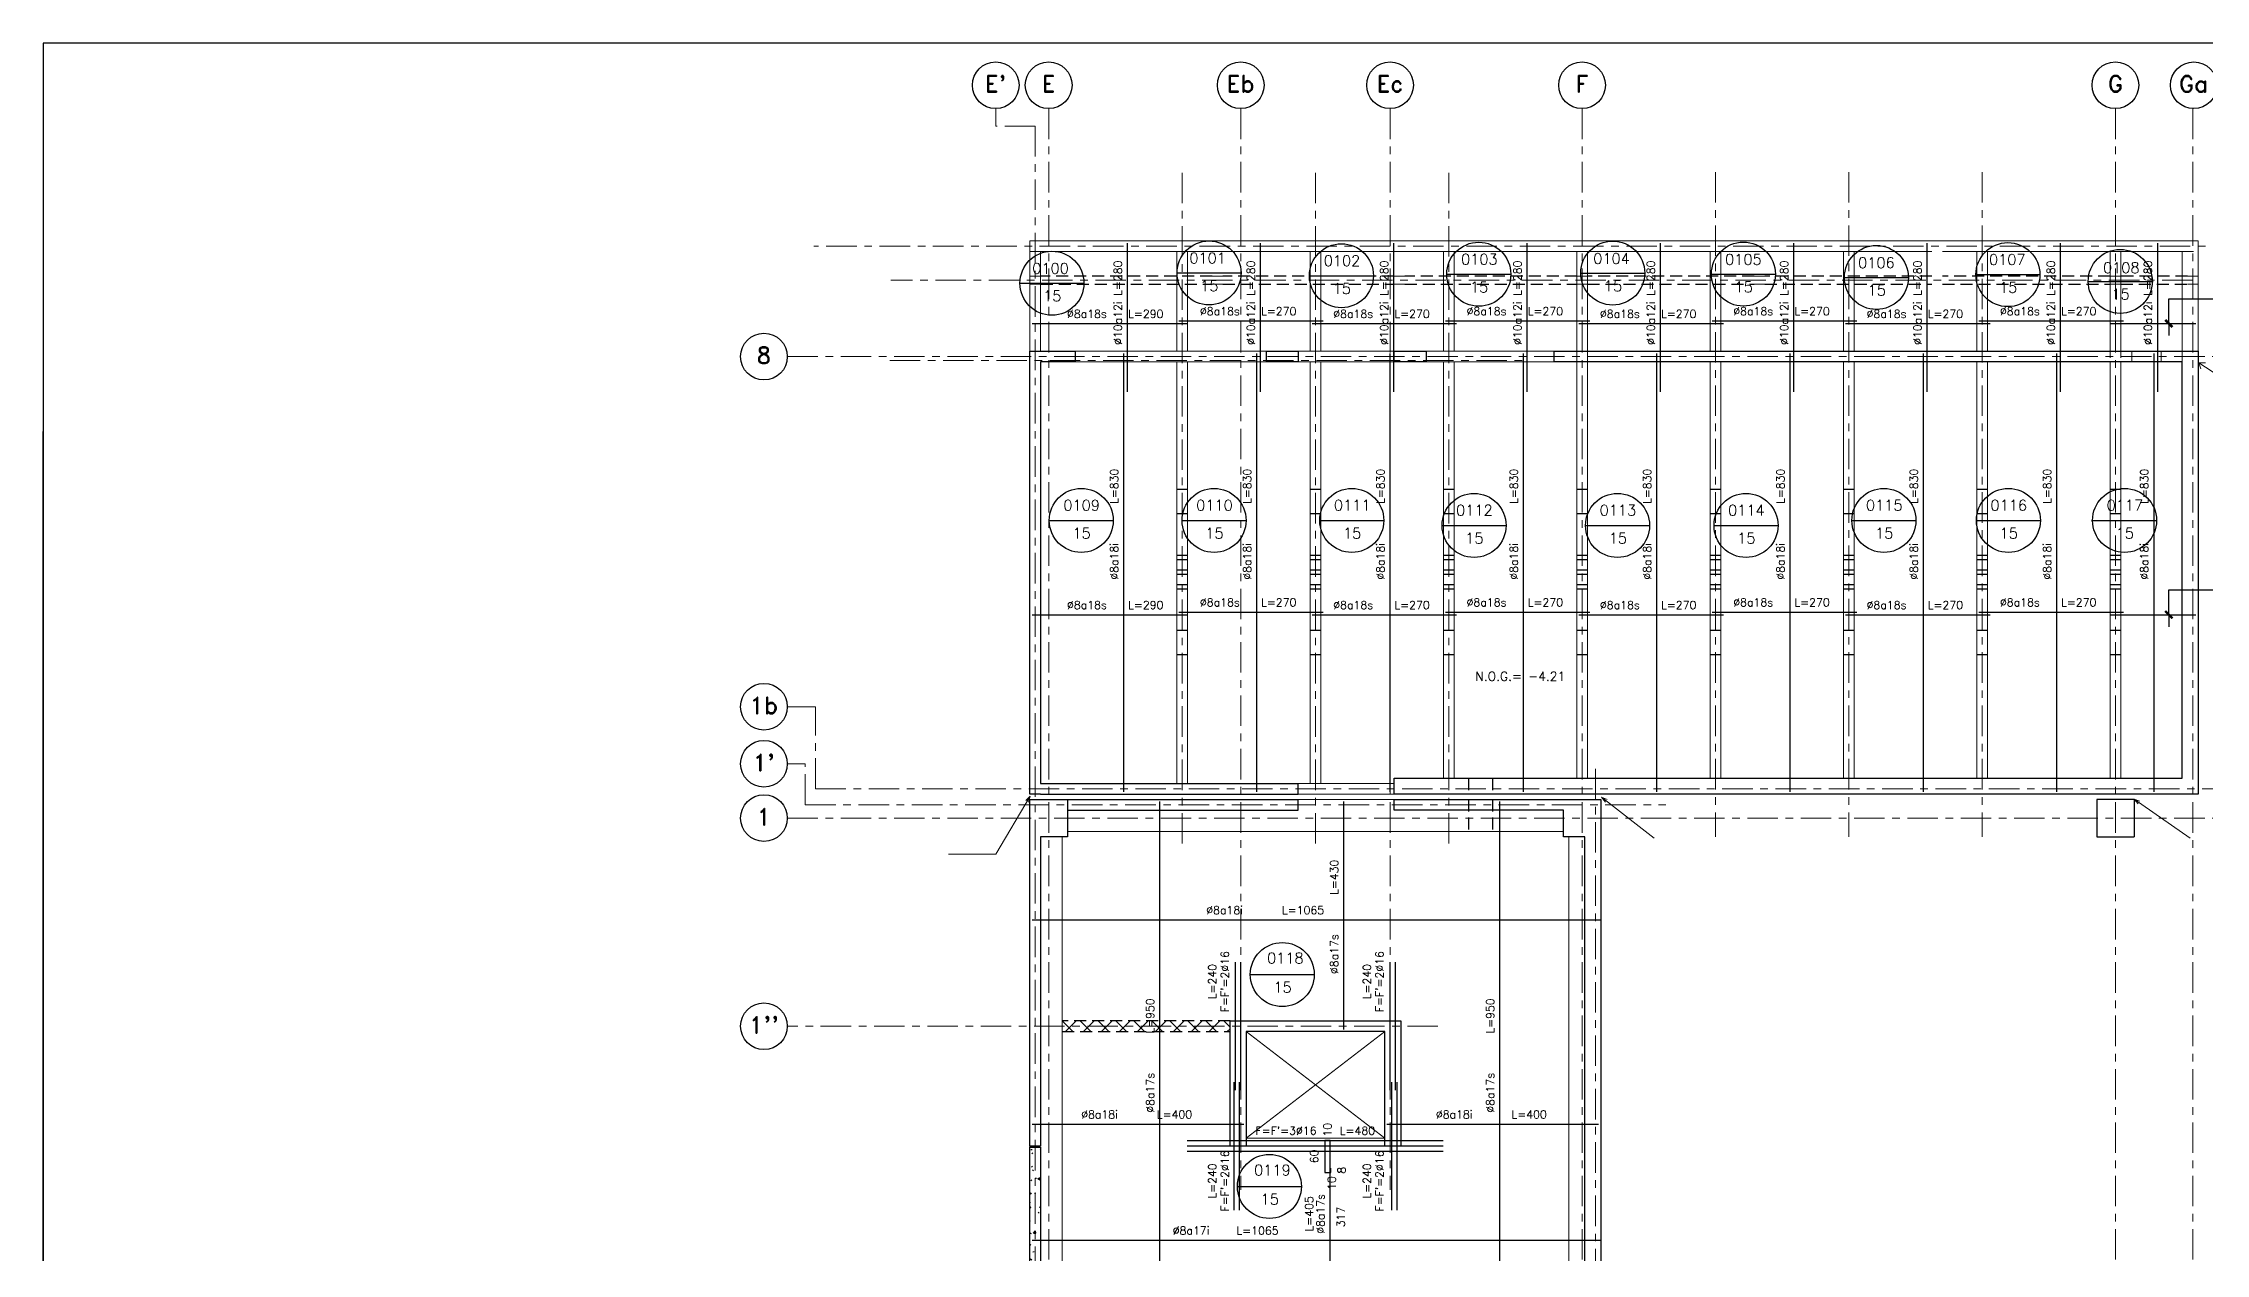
# Model space of a CAD drawing. Extents: x -4 to 6083, y -4 to 8618.
# Drawn here: x 0 to 4055, y 6349 to 8618 of the extents above; entities that cross this region are included whole.
import ezdxf
from ezdxf.enums import TextEntityAlignment as Align
from ezdxf.xclip import XClip

# ---------------------------------------------------------------- set-up
doc = ezdxf.new("R2010")
doc.units = 0
doc.header["$LTSCALE"] = 45
doc.header["$MEASUREMENT"] = 0
doc.header["$XCLIPFRAME"] = 0
for name, pattern in [('2017_67-101$0$DASHED', [0.75, 0.5, -0.25]), ('2017_67-101$0$Grid Line', [2.2225, 1.27, -0.3175, 0.3175, -0.3175]), ('2017_67-101$0$HIDDEN', [9.525, 6.35, -3.175]), ('2017_67-101$0$RLE-PROYECCION', [0.71438, 0.47625, -0.23813])]:
    doc.linetypes.add(name, pattern=pattern)
doc.layers.get('0').update_dxf_attribs({"linetype": 'CONTINUOUS'})
for name, color, linetype, lineweight in [('2017_67-101$0$A-ANNO-TEXT', 2, 'CONTINUOUS', 9), ('2017_67-101$0$RLE-EJE', 3, 'CONTINUOUS', 25), ('2017_67-101$0$RLE-EJES', 1, '2017_67-101$0$Grid Line', 9), ('2017_67-101$0$RLE-LOSA', 3, 'CONTINUOUS', 15), ('2017_67-101$0$RLE-MURO', 3, 'CONTINUOUS', 25), ('2017_67-101$0$RLE-NIVELES', 3, 'CONTINUOUS', 9), ('2017_67-101$0$RLE-PROYECCION', 2, '2017_67-101$0$RLE-PROYECCION', 15), ('2017_67-101$0$RLE-VANOS', 1, 'CONTINUOUS', 15), ('2017_67-101$0$RLE-VIGA', 3, 'CONTINUOUS', 15)]:
    doc.layers.add(name, color=color, linetype=linetype, lineweight=lineweight)
for name, color, linetype in [('2017_67-101$0$RLA-HATCH2', 1, '2017_67-101$0$HIDDEN'), ('2017_67-101$0$RLA-MURO DILATADO', 3, 'CONTINUOUS'), ('2017_67-101$0$RLA-MURO INV DILATADO', 2, '2017_67-101$0$DASHED'), ('2017_67-101$0$RLA-SEGMENTOS1', 2, '2017_67-101$0$DASHED'), ('fe', 7, 'CONTINUOUS'), ('RLA-FORMATO', 7, 'CONTINUOUS'), ('RLA-LOSAS', 3, 'CONTINUOUS'), ('TEXTOS-SM', 3, 'CONTINUOUS'), ('TEXTOS50A', 3, 'CONTINUOUS')]:
    doc.layers.add(name, color=color, linetype=linetype)
doc.styles.add('2017_67-101$0$ROMAND', font='romand', dxfattribs={"height": 31.5})
doc.styles.add('2017_67-101$0$ROMANS', font='ROMANS.shx', dxfattribs={"height": 16.875})
doc.styles.add('ROMAND', font='romand', dxfattribs={"height": 31.5})
doc.styles.add('ROMANS', font='ROMANS.shx', dxfattribs={"height": 16.875})
doc.styles.add('ROMANS0', font='romans.shx')
doc.dimstyles.new('ING-75', dxfattribs={"dimscale": 75, "dimtxt": 0.27, "dimasz": 0.3, "dimexe": 0, "dimexo": 0, "dimgap": 0.1, "dimtad": 1, "dimdec": 1, "dimzin": 12, "dimdsep": 46, "dimtxsty": 'ROMANS', "dimblk": 'TICK1', "dimblk1": 'TICK1', "dimblk2": 'TICK1', "dimcen": 0.09, "dimclrd": 2, "dimclre": 1, "dimclrt": 3, "dimadec": 0, "dimazin": 0, "dimtfac": 1, "dimtdec": 0, "dimtix": 1, "dimtmove": 2, "dimatfit": 3, "dimldrblk": 'TICK1', "dimfxl": 0, "dimfxlon": 1, "dimtolj": 1, "dimtzin": 0, "dimarcsym": 0})

# ---------------------------------------------------------------- blocks, each defined once
blk = doc.blocks.new('2017_67-101')
at = {"layer": '2017_67-101$0$RLA-HATCH2'}
h = blk.add_hatch(dxfattribs=at)
h.set_pattern_fill('ANSI37', color=256, scale=7.5, style=0)
h.set_pattern_definition([(45, (3455.842, 6754.953), (-16.83798, 16.83798), []), (135, (3455.842, 6754.953), (-16.83798, -16.83798), [])])
h.paths.add_polyline_path([(1401.32, 6765.14), (1401.32, 6785.14), (1086.32, 6785.14), (1086.32, 6765.14)], flags=0)
h = blk.add_hatch(dxfattribs=at)
h.set_pattern_fill('FP_2', color=256, style=0, pattern_type=2)
h.set_pattern_definition([(50, (3455.84, 6754.953), (54.65545, -4.7815), [5.715, -62.865]), (355, (3455.84, 6754.95), (-10.5728, 57.3166), [4.572, -50.292]), (100.451, (3460.397, 6754.555), (44.0828, 52.5349), [4.857, -53.427]), (46.184, (3455.84, 6770.19), (81.3237, -12.613), [8.572, -94.297]), (96.636, (3462.62, 6769.14), (71.2212, 74.2287), [7.286, -80.141]), (351.184, (3455.84, 6770.19), (71.2217, 74.2274), [6.858, -75.438]), (21, (3463.46, 6766.383), (45.4846, -30.6795), [5.715, -62.865]), (326, (3463.46, 6766.38), (18.5405, 55.256), [4.572, -50.292]), (71.451, (3467.25, 6763.826), (64.0251, 24.5763), [4.857, -53.427]), (37.5, (3455.842, 6754.953), (0.9261, 25.36672), [2.515, -47.168, 2.515, -48.539, -50.483]), (37.5, (3455.842, 6754.953), (0.9261, 25.36672), [-100.736, 2.515, -47.968]), (7.5, (3455.842, 6754.953), (20.04558, 30.0546), [2.515, -26.594, 2.515, -46.025, -19.24]), (7.5, (3455.842, 6754.953), (20.04558, 30.0546), [-77.648, 2.515, -16.726]), (327.5, (3438.85, 6754.953), (40.67682, -1.71882), [2.515, -16.535, 2.515, -56.921, -78.867]), (327.5, (3438.85, 6754.953), (40.67682, -1.71882), [-78.486, 2.515, -76.352]), (317.5, (3431.23, 6754.953), (44.4383, 7.62794), [2.515, -22.25, 2.515, -36.957, -56.007]), (317.5, (3431.23, 6754.953), (44.4383, 7.62794), [-64.237, 2.515, -53.492])])
h.paths.add_polyline_path([(1046.32, 6312.15), (1046.32, 6548.14), (1026.32, 6548.14), (1026.32, 6312.15)], flags=0)
at = {"layer": '2017_67-101$0$A-ANNO-TEXT'}
for p, q in [((3217.54, 8018.54), (3230.33, 8018.28)), ((3217.54, 8018.54), (3221.33, 8007.53)), ((3217.54, 8018.54), (3308.89, 7958.9)), ((1026.82, 7206.14), (962.37, 7097.77)), ((1026.82, 7206.14), (1018.48, 7198.02)), ((1026.82, 7206.14), (1023.66, 7194.93)), ((2098.04, 7204.54), (2108.76, 7200)), ((2098.04, 7204.54), (2105.05, 7195.25)), ((2098.04, 7204.54), (2196.66, 7127.54)), ((3096.54, 7200.72), (3107.5, 7196.77)), ((3096.54, 7200.72), (3104.05, 7191.82)), ((3096.54, 7200.72), (3201.66, 7127.54)), ((962.37, 7097.77), (873.54, 7097.77))]:
    blk.add_line(p, q, dxfattribs=at)
at = {"layer": '2017_67-101$0$RLA-MURO DILATADO'}
for p, q in [((1026.32, 6312.15), (1026.32, 6548.14)), ((1026.32, 6548.14), (1046.32, 6548.14)), ((1046.32, 6548.14), (1046.32, 6312.15))]:
    blk.add_line(p, q, dxfattribs=at)
at = {"layer": '2017_67-101$0$RLA-MURO INV DILATADO'}
for p, q in [((1367.64, 8181.1), (1046.32, 8181.1)), ((1046.32, 8166.1), (1367.64, 8166.1)), ((1708.95, 8181.1), (1387.64, 8181.1)), ((1387.64, 8166.1), (1708.95, 8166.1)), ((2051.32, 8181.1), (1728.95, 8181.1)), ((1728.95, 8166.1), (2051.32, 8166.1)), ((2384.32, 8181.1), (2071.32, 8181.1)), ((2071.32, 8166.1), (2384.32, 8166.1)), ((2717.32, 8181.1), (2404.32, 8181.1)), ((2404.32, 8166.1), (2717.32, 8166.1)), ((3051.32, 8181.1), (2737.32, 8181.1)), ((2737.32, 8166.1), (3051.32, 8166.1)), ((3196.32, 8181.1), (3071.32, 8181.1)), ((3071.32, 8166.1), (3196.32, 8166.1)), ((1321.32, 7780.98), (1301.32, 7780.98)), ((1321.32, 7780.98), (1301.32, 7780.98)), ((1571.32, 7780.98), (1551.32, 7780.98)), ((1571.32, 7780.98), (1551.32, 7780.98)), ((1821.32, 7780.98), (1801.32, 7780.98)), ((1821.32, 7780.98), (1801.32, 7780.98)), ((2071.32, 7780.98), (2051.32, 7780.98)), ((2321.32, 7780.98), (2301.32, 7780.98)), ((2571.32, 7780.98), (2551.32, 7780.98)), ((2821.32, 7780.98), (2801.32, 7780.98)), ((3071.32, 7780.98), (3051.32, 7780.98)), ((1301.32, 7735.98), (1321.32, 7735.98)), ((1301.32, 7735.98), (1321.32, 7735.98)), ((1551.32, 7735.98), (1571.32, 7735.98)), ((1551.32, 7735.98), (1571.32, 7735.98)), ((1801.32, 7735.98), (1821.32, 7735.98)), ((1801.32, 7735.98), (1821.32, 7735.98)), ((2051.32, 7735.98), (2071.32, 7735.98)), ((2301.32, 7735.98), (2321.32, 7735.98)), ((2551.32, 7735.98), (2571.32, 7735.98)), ((2801.32, 7735.98), (2821.32, 7735.98)), ((3051.32, 7735.98), (3071.32, 7735.98)), ((1321.32, 7657.65), (1301.32, 7657.65)), ((1301.32, 7650.15), (1321.32, 7650.15)), ((1321.32, 7630.15), (1301.32, 7630.15)), ((1571.32, 7657.65), (1551.32, 7657.65)), ((1551.32, 7650.15), (1571.32, 7650.15)), ((1571.32, 7630.15), (1551.32, 7630.15)), ((1821.32, 7657.65), (1801.32, 7657.65)), ((1801.32, 7650.15), (1821.32, 7650.15)), ((1821.32, 7630.15), (1801.32, 7630.15)), ((2071.32, 7657.65), (2051.32, 7657.65)), ((2051.32, 7650.15), (2071.32, 7650.15)), ((2071.32, 7630.15), (2051.32, 7630.15)), ((2321.32, 7657.65), (2301.32, 7657.65)), ((2301.32, 7650.15), (2321.32, 7650.15)), ((2321.32, 7630.15), (2301.32, 7630.15)), ((2571.32, 7657.65), (2551.32, 7657.65)), ((2551.32, 7650.15), (2571.32, 7650.15)), ((2571.32, 7630.15), (2551.32, 7630.15)), ((2821.32, 7657.65), (2801.32, 7657.65)), ((2801.32, 7650.15), (2821.32, 7650.15)), ((2821.32, 7630.15), (2801.32, 7630.15)), ((3071.32, 7657.65), (3051.32, 7657.65)), ((3051.32, 7650.15), (3071.32, 7650.15)), ((3071.32, 7630.15), (3051.32, 7630.15)), ((1301.32, 7622.65), (1321.32, 7622.65)), ((1321.32, 7602.65), (1301.32, 7602.65)), ((1301.32, 7595.15), (1321.32, 7595.15)), ((1551.32, 7622.65), (1571.32, 7622.65)), ((1571.32, 7602.65), (1551.32, 7602.65)), ((1551.32, 7595.15), (1571.32, 7595.15)), ((1801.32, 7622.65), (1821.32, 7622.65)), ((1821.32, 7602.65), (1801.32, 7602.65)), ((1801.32, 7595.15), (1821.32, 7595.15)), ((2051.32, 7622.65), (2071.32, 7622.65)), ((2071.32, 7602.65), (2051.32, 7602.65)), ((2051.32, 7595.15), (2071.32, 7595.15)), ((2301.32, 7622.65), (2321.32, 7622.65)), ((2321.32, 7602.65), (2301.32, 7602.65)), ((2301.32, 7595.15), (2321.32, 7595.15)), ((2551.32, 7622.65), (2571.32, 7622.65)), ((2571.32, 7602.65), (2551.32, 7602.65)), ((2551.32, 7595.15), (2571.32, 7595.15)), ((2801.32, 7622.65), (2821.32, 7622.65)), ((2821.32, 7602.65), (2801.32, 7602.65)), ((2801.32, 7595.15), (2821.32, 7595.15)), ((3051.32, 7622.65), (3071.32, 7622.65)), ((3071.32, 7602.65), (3051.32, 7602.65)), ((3051.32, 7595.15), (3071.32, 7595.15)), ((1321.32, 7516.81), (1301.32, 7516.81)), ((1571.32, 7516.81), (1551.32, 7516.81)), ((1821.32, 7516.81), (1801.32, 7516.81)), ((2071.32, 7516.81), (2051.32, 7516.81)), ((2321.32, 7516.81), (2301.32, 7516.81)), ((2571.32, 7516.81), (2551.32, 7516.81)), ((2821.32, 7516.81), (2801.32, 7516.81)), ((3071.32, 7516.81), (3051.32, 7516.81)), ((1301.32, 7471.81), (1321.32, 7471.81)), ((1551.32, 7471.81), (1571.32, 7471.81)), ((1801.32, 7471.81), (1821.32, 7471.81)), ((2051.32, 7471.81), (2071.32, 7471.81)), ((2301.32, 7471.81), (2321.32, 7471.81)), ((2551.32, 7471.81), (2571.32, 7471.81)), ((2801.32, 7471.81), (2821.32, 7471.81)), ((3051.32, 7471.81), (3071.32, 7471.81)), ((1848.32, 7240.15), (1848.32, 7210.15)), ((1893.32, 7240.15), (1893.32, 7210.15)), ((1848.32, 7200.15), (1848.32, 7140.15)), ((1893.32, 7200.15), (1893.32, 7140.15))]:
    blk.add_line(p, q, dxfattribs=at)
at = {"layer": '2017_67-101$0$RLA-SEGMENTOS1'}
for p, q in [((1401.32, 6785.14), (1086.32, 6785.14)), ((1086.32, 6765.14), (1401.32, 6765.14))]:
    blk.add_line(p, q, dxfattribs=at)
at = {"layer": '2017_67-101$0$RLE-EJE'}
for centre in [(961.99, 8538.89), (1061.32, 8538.89), (1421.32, 8538.89), (1701.32, 8538.89), (2061.32, 8538.89), (3061.32, 8538.89), (3208.32, 8538.89), (527.57, 8030.14), (527.57, 7374.01), (527.57, 7266.98), (527.57, 7165.15), (527.57, 6775.14)]:
    blk.add_circle(centre, 43.75, dxfattribs=at)
at = {"layer": '2017_67-101$0$RLE-EJES'}
for p, q in [((961.99, 8462.19), (961.99, 8495.14)), ((1061.32, 8495.14), (1061.32, 5260.14)), ((1421.32, 8495.14), (1421.32, 6468.29)), ((1701.32, 8495.14), (1701.32, 6468.29)), ((2061.32, 8495.14), (2061.32, 5260.14)), ((3061.32, 8495.14), (3061.32, 5260.14)), ((3206.32, 8495.14), (3206.32, 5260.14)), ((1036.32, 8462.19), (961.99, 8462.19)), ((1036.32, 8462.19), (1036.32, 5294.59)), ((1311.32, 8374.89), (1311.32, 7104.89)), ((1561.32, 8374.89), (1561.32, 7104.89)), ((1811.32, 8374.89), (1811.32, 7104.89)), ((2311.32, 8376.15), (2311.32, 7130.15)), ((2561.32, 8376.15), (2561.32, 7130.15)), ((2811.32, 8376.15), (2811.32, 7130.15)), ((3301.82, 8237.14), (621.32, 8237.14)), ((3206.32, 8173.6), (765.22, 8173.6)), ((571.32, 8030.14), (3888.7, 8030.14)), ((763.22, 8022.64), (1953.22, 8022.64)), ((623.95, 7374.01), (571.32, 7374.01)), ((623.95, 7220.15), (623.95, 7374.01)), ((604.81, 7266.98), (571.32, 7266.98)), ((604.81, 7190.14), (604.81, 7266.98)), ((2086.32, 7257.8), (2086.32, 5291.38)), ((623.95, 7220.15), (3888.7, 7220.15)), ((604.81, 7190.14), (2218.32, 7190.14)), ((571.32, 7165.15), (3852.44, 7165.15)), ((1791.11, 6775.14), (571.32, 6775.14))]:
    blk.add_line(p, q, dxfattribs=at)
at = {"layer": '2017_67-101$0$RLE-LOSA'}
blk.add_line((1431.32, 6565.11), (1691.32, 6565.11), dxfattribs=at)
at = {"layer": '2017_67-101$0$RLE-MURO'}
for p, q in [((1026.32, 7210.15), (1026.32, 8040.14)), ((1026.32, 8040.14), (1111.32, 8040.14)), ((1111.32, 8020.14), (1111.32, 8040.14)), ((1468.95, 8040.14), (1468.95, 8020.14)), ((1468.95, 8040.14), (1528.95, 8040.14)), ((1528.95, 8040.14), (1528.95, 8020.14)), ((2008.85, 8020.14), (2008.85, 8040.14)), ((2008.85, 8040.14), (3216.32, 8040.14)), ((3216.32, 8040.14), (3216.32, 7210.15)), ((1046.32, 8020.14), (1046.32, 7230.15)), ((1111.32, 8020.14), (1046.32, 8020.14)), ((1528.95, 8020.14), (1468.95, 8020.14)), ((3186.32, 8020.14), (2008.85, 8020.14)), ((3186.32, 7240.15), (3186.32, 8020.14)), ((1046.32, 7230.15), (1528.95, 7230.15)), ((1528.95, 7210.15), (1528.95, 7230.15)), ((1708.95, 7240.15), (3186.32, 7240.15)), ((1708.95, 7210.15), (1708.95, 7240.15)), ((1046.32, 7210.15), (1026.32, 7210.15)), ((1026.32, 7200.15), (1096.32, 7200.15)), ((1026.32, 7130.15), (1026.32, 7200.15)), ((1046.32, 7210.15), (1528.95, 7210.15)), ((1096.32, 7200.15), (1096.32, 7130.15)), ((1096.32, 7200.15), (1528.95, 7200.15)), ((1096.32, 7180.14), (1528.95, 7180.14)), ((1528.95, 7180.14), (1528.95, 7200.15)), ((3216.32, 7210.15), (1708.95, 7210.15)), ((1708.95, 7180.14), (1708.95, 7200.14)), ((1708.95, 7200.14), (2026.32, 7200.14)), ((2026.32, 7180.14), (1708.95, 7180.14)), ((2026.32, 7200.15), (2096.32, 7200.15)), ((2026.32, 7200.14), (2026.32, 7200.15)), ((2026.32, 7130.15), (2026.32, 7180.14)), ((2096.32, 7200.15), (2096.32, 7130.15)), ((3096.32, 7200.14), (3026.32, 7200.14)), ((3026.32, 7200.14), (3026.32, 7130.14)), ((3096.32, 7200.14), (3096.32, 7130.14)), ((1026.32, 6550.14), (1026.32, 7130.15)), ((1096.32, 7130.15), (1046.32, 7130.15)), ((1046.32, 7130.15), (1046.32, 6550.14)), ((2066.32, 7130.15), (2026.32, 7130.15)), ((2066.32, 6310.15), (2066.32, 7130.15)), ((2096.32, 7130.15), (2096.32, 6310.15)), ((3026.32, 7130.14), (3096.32, 7130.14)), ((1401.32, 6550.14), (1401.32, 6785.14)), ((1401.32, 6785.14), (1721.32, 6785.14)), ((1721.32, 6785.14), (1721.32, 6550.14)), ((1431.32, 6765.14), (1431.32, 6550.14)), ((1691.32, 6765.14), (1431.32, 6765.14)), ((1691.32, 6550.14), (1691.32, 6765.14)), ((1046.32, 6550.14), (1026.32, 6550.14)), ((1431.32, 6550.14), (1401.32, 6550.14)), ((1721.32, 6550.14), (1691.32, 6550.14))]:
    blk.add_line(p, q, dxfattribs=at)
blk.add_lwpolyline([(1768.95, 8020.14), (1708.95, 8020.14), (1708.95, 8040.14), (1768.95, 8040.14)], close=True, dxfattribs=at)
at = {"layer": '2017_67-101$0$RLE-PROYECCION'}
for p, q in [((1046.32, 8227.14), (1026.32, 8227.14)), ((2051.32, 8227.14), (2071.32, 8227.14)), ((1046.32, 8181.1), (1026.32, 8181.1)), ((1026.32, 8166.1), (1046.32, 8166.1)), ((1387.64, 8181.1), (1367.64, 8181.1)), ((1367.64, 8166.1), (1387.64, 8166.1)), ((1728.95, 8181.1), (1708.95, 8181.1)), ((1708.95, 8166.1), (1728.95, 8166.1)), ((2071.32, 8181.1), (2051.32, 8181.1)), ((2051.32, 8166.1), (2071.32, 8166.1)), ((2404.32, 8181.1), (2384.32, 8181.1)), ((2384.32, 8166.1), (2404.32, 8166.1)), ((3071.32, 8181.1), (3051.32, 8181.1)), ((3051.32, 8166.1), (3071.32, 8166.1)), ((3216.32, 8181.1), (3196.32, 8181.1)), ((3196.32, 8166.1), (3216.32, 8166.1)), ((2051.32, 8020.14), (2051.32, 8040.13)), ((2071.32, 8040.13), (2071.32, 8020.14)), ((3051.32, 8027.64), (3051.32, 8040.13)), ((3071.32, 8040.13), (3071.32, 8027.64)), ((3092.32, 8020.14), (3092.32, 8040.14)), ((3147.32, 8020.14), (3147.32, 8040.14)), ((3186.32, 8020.14), (3186.32, 8040.13))]:
    blk.add_line(p, q, dxfattribs=at)
for points in [[(1367.64, 8227.14), (1374.3, 8227.14), (1380.97, 8227.14), (1387.63, 8227.14)], [(1708.95, 8227.14), (1715.62, 8227.14), (1722.28, 8227.14), (1728.94, 8227.14)], [(2384.33, 8227.14), (2390.99, 8227.14), (2397.65, 8227.14), (2404.32, 8227.14)], [(3051.33, 8227.14), (3057.99, 8227.14), (3064.65, 8227.14), (3071.32, 8227.14)], [(3186.32, 8227.14), (3202.99, 8227.14), (3209.66, 8227.14), (3216.32, 8227.14)]]:
    blk.add_open_spline(points, degree=3, dxfattribs=at)
at = {"layer": '2017_67-101$0$RLE-VANOS'}
for p, q in [((1431.32, 6565.11), (1691.32, 6765.14)), ((1431.32, 6765.14), (1691.32, 6565.11))]:
    blk.add_line(p, q, dxfattribs=at)
at = {"layer": '2017_67-101$0$RLE-VIGA'}
for p, q in [((1026.32, 8227.14), (1026.32, 8247.14)), ((1026.32, 8247.14), (2225.28, 8247.14)), ((2225.28, 8247.14), (2375.28, 8247.14)), ((2375.28, 8247.14), (3196.32, 8247.14)), ((3196.32, 8247.14), (3216.32, 8247.14)), ((3216.32, 8247.14), (3216.32, 8040.14)), ((1026.32, 8040.14), (1026.32, 8227.14)), ((1046.32, 8227.14), (1046.32, 8040.14)), ((1367.64, 8227.14), (1046.32, 8227.14)), ((1301.32, 8227.14), (1301.32, 8040.14)), ((1321.32, 8227.14), (1321.32, 8040.14)), ((1708.95, 8227.14), (1387.64, 8227.14)), ((1551.32, 8227.14), (1551.32, 8040.14)), ((1571.32, 8227.14), (1571.32, 8040.14)), ((2051.32, 8227.14), (1728.95, 8227.14)), ((1801.32, 8227.14), (1801.32, 8040.14)), ((1821.32, 8227.14), (1821.32, 8040.14)), ((2051.32, 8227.14), (2051.32, 8040.14)), ((2225.28, 8227.14), (2071.32, 8227.14)), ((2071.32, 8227.14), (2071.32, 8040.14)), ((2300.39, 8227.14), (2225.28, 8227.14)), ((2315.35, 8227.14), (2300.39, 8227.14)), ((2301.32, 8227.14), (2301.32, 8040.14)), ((2375.28, 8227.14), (2315.35, 8227.14)), ((2321.32, 8227.14), (2321.32, 8040.14)), ((2384.32, 8227.14), (2375.28, 8227.14)), ((2717.32, 8227.14), (2404.32, 8227.14)), ((2551.32, 8227.14), (2551.32, 8040.14)), ((2571.32, 8227.14), (2571.32, 8040.14)), ((3051.32, 8227.14), (2737.32, 8227.14)), ((2801.32, 8227.14), (2801.32, 8040.14)), ((2821.32, 8227.14), (2821.32, 8040.14)), ((3051.32, 8227.14), (3051.32, 8040.14)), ((3186.32, 8227.14), (3071.32, 8227.14)), ((3071.32, 8227.14), (3071.32, 8040.14)), ((3186.32, 8227.14), (3186.32, 8040.14)), ((1468.95, 8040.14), (1111.32, 8040.14)), ((1528.95, 8040.14), (2008.85, 8040.14)), ((1468.95, 8020.14), (1111.32, 8020.14)), ((1301.32, 8020.14), (1301.32, 7389.65)), ((1321.32, 8020.14), (1321.32, 7230.15)), ((2008.85, 8020.14), (1528.95, 8020.14)), ((1551.32, 8020.14), (1551.32, 7500.15)), ((1571.32, 8020.14), (1571.32, 7500.15)), ((1801.32, 8020.14), (1801.32, 7500.15)), ((1821.32, 8020.14), (1821.32, 7500.15)), ((2051.32, 8020.14), (2051.32, 7610.15)), ((2071.32, 8020.14), (2071.32, 7610.15)), ((2301.32, 8020.14), (2301.32, 7717.14)), ((2321.32, 8020.14), (2321.32, 7717.14)), ((2551.32, 8020.14), (2551.32, 7717.14)), ((2571.32, 8020.14), (2571.32, 7717.14)), ((2801.32, 8020.14), (2801.32, 7717.14)), ((2821.32, 8020.14), (2821.32, 7717.14)), ((3051.32, 8020.14), (3051.32, 7930.64)), ((3071.32, 8020.14), (3071.32, 7930.64)), ((3051.32, 7930.64), (3051.32, 7240.15)), ((3071.32, 7930.64), (3071.32, 7240.15)), ((2301.32, 7717.14), (2301.32, 7240.15)), ((2321.32, 7717.14), (2321.32, 7240.15)), ((2551.32, 7717.14), (2551.32, 7240.15)), ((2571.32, 7717.14), (2571.32, 7240.15)), ((2801.32, 7717.14), (2801.32, 7240.15)), ((2821.32, 7717.14), (2821.32, 7240.15)), ((2051.32, 7610.15), (2051.32, 7240.15)), ((2071.32, 7610.15), (2071.32, 7240.15)), ((1551.32, 7500.15), (1551.32, 7230.15)), ((1571.32, 7500.15), (1571.32, 7230.15)), ((1801.32, 7500.15), (1801.32, 7240.15)), ((1821.32, 7500.15), (1821.32, 7240.15)), ((1301.32, 7389.65), (1301.32, 7230.15)), ((1528.95, 7230.15), (1708.95, 7230.15)), ((1096.32, 7200.15), (1519.96, 7200.15)), ((1528.95, 7210.15), (1708.95, 7210.15)), ((1528.95, 7200.15), (2026.32, 7200.15)), ((1096.32, 7140.15), (2026.32, 7140.15)), ((1086.32, 7130.15), (1086.32, 6310.15)), ((2036.32, 7130.15), (2036.32, 6310.15)), ((1026.32, 6550.14), (1026.32, 6548.14))]:
    blk.add_line(p, q, dxfattribs=at)
at = {"layer": '2017_67-101$0$RLE-EJE', "color": 5, "char_height": 31.25, "width": 1, "attachment_point": 2, "line_spacing_factor": 0.941778, "style": '2017_67-101$0$ROMAND'}
for s, insert in [("E'", (962, 8557.2)), ('E', (1061.33, 8557.2)), ('Eb', (1421.33, 8557.2)), ('Ec', (1701.33, 8557.2)), ('F', (2061.33, 8557.2)), ('G', (3061.33, 8557.2)), ('Ga', (3208.31, 8556.82)), ('8', (527.38, 8048.27)), ('1b', (527.38, 7392.14)), ("1'", (527.38, 7285.11)), ('1', (527.38, 7183.28)), ("1''", (527.77, 6793.25))]:
    blk.add_mtext(s, dxfattribs=dict(at, insert=insert))
at = {"layer": '2017_67-101$0$RLE-NIVELES', "insert": (1945.53, 7430.99), "char_height": 16.875, "width": 195.5821, "attachment_point": 5, "line_spacing_factor": 0.941778, "style": '2017_67-101$0$ROMANS'}
blk.add_mtext('N.O.G.= -4.21', dxfattribs=at)
blk = doc.blocks.new('TICK1')
at = {"color": 2}
for points in [[(0, 0), (-1, 0)], [(0, 0), (1, 0)]]:
    blk.add_lwpolyline(points, dxfattribs=at)
at = {"color": 2, "const_width": 0.2}
blk.add_lwpolyline([(-0.3, -0.3), (0.3, 0.3)], dxfattribs=at)

msp = doc.modelspace()

# ---------------------------------------------------------------- linework, layer by layer
at = {"layer": 'fe'}
for points in [[(2033, 7964.1), (2033, 8243.1)], [(2282.4, 7964.1), (2282.4, 8243.1)], [(2532.4, 7964.1), (2532.4, 8243.1)], [(2782.4, 7964.1), (2782.4, 8243.1)], [(3032.4, 7964.1), (3032.4, 8243.1)], [(3282.4, 7964.1), (3282.4, 8243.1)], [(3532.4, 7964.1), (3532.4, 8243.1)], [(3782.4, 7964.1), (3782.4, 8243.1)], [(3964.5, 7964.1), (3964.5, 8243.1)], [(1854.1, 8092.2), (2145.1, 8092.2)], [(2129.1, 8097.2), (2400.1, 8097.2)], [(2379.1, 8092.2), (2650.1, 8092.2)], [(2629.1, 8097.2), (2900.1, 8097.2)], [(2879.1, 8092.2), (3150.1, 8092.2)], [(3129.1, 8097.2), (3400.1, 8097.2)], [(3379.1, 8092.2), (3650.1, 8092.2)], [(3629.1, 8097.2), (3900.1, 8097.2)], [(3875.2, 8092.2), (4036.2, 8092.2)], [(2026.1, 7214.2), (2026.1, 8036.1)], [(2275.5, 7214.2), (2275.5, 8036.1)], [(2525.5, 7214.2), (2525.5, 8036.1)], [(2775.5, 7214.2), (2775.5, 8036.1)], [(3025.5, 7214.2), (3025.5, 8036.1)], [(3275.5, 7214.2), (3275.5, 8036.1)], [(3525.5, 7214.2), (3525.5, 8036.1)], [(3775.5, 7214.2), (3775.5, 8036.1)], [(3957.6, 7214.2), (3957.6, 8036.1)], [(1854.1, 7546.4), (2145.1, 7546.4)], [(2129.1, 7551.4), (2400.1, 7551.4)], [(2379.1, 7546.4), (2650.1, 7546.4)], [(2629.1, 7551.4), (2900.1, 7551.4)], [(2879.1, 7546.4), (3150.1, 7546.4)], [(3129.1, 7551.4), (3400.1, 7551.4)], [(3379.1, 7546.4), (3650.1, 7546.4)], [(3629.1, 7551.4), (3900.1, 7551.4)], [(3875.2, 7546.4), (4036.2, 7546.4)], [(2093.5, 6249.2), (2093.5, 7196.2)], [(2438.6, 6769.1), (2438.6, 7196.2)], [(2731.2, 6249.2), (2731.2, 7196.2)], [(1854.1, 6974.4), (2919.1, 6974.4)], [(2235.1, 6895.1), (2235.1, 6655.1)], [(2245.1, 6895.1), (2245.1, 6655.1)], [(2525.1, 6895.1), (2525.1, 6655.1)], [(2535.1, 6895.1), (2535.1, 6655.1)], [(2232.1, 6670.1), (2232.1, 6430.1)], [(2242.1, 6670.1), (2242.1, 6430.1)], [(2528.1, 6670.1), (2528.1, 6430.1)], [(2538.1, 6670.1), (2538.1, 6430.1)], [(1854.1, 6591.6), (2251.1, 6591.6)], [(2519.1, 6591.6), (2916.1, 6591.6)], [(2145.1, 6561.1), (2625.1, 6561.1)], [(2145.1, 6551.1), (2625.1, 6551.1)], [(2145.1, 6541.1), (2625.1, 6541.1)], [(2412.9, 6249.2), (2412.9, 6561.1), (2402.9, 6561.1), (2402.9, 6501.1), (2414.4, 6501.1), (2414.4, 6509.2)], [(1854.1, 6373.8), (2919.1, 6373.8)]]:
    msp.add_lwpolyline(points, dxfattribs=at)
at = {"layer": 'RLA-FORMATO', "color": 6, "linetype": 'Continuous'}
for p, q in [((0, 8617.5), (0, 0)), ((6082.5, 8617.5), (0, 8617.5)), ((0, 0), (0, 7890))]:
    msp.add_line(p, q, dxfattribs=at)
at = {"layer": 'RLA-LOSAS'}
for p, q in [((1831.2, 8167.8), (1951.2, 8167.8)), ((2125.8, 8187), (2245.8, 8187)), ((2374.1, 8181.8), (2494.1, 8181.8)), ((2631.6, 8184.6), (2751.6, 8184.6)), ((2882.7, 8186.8), (3002.7, 8186.8)), ((3127.7, 8184.8), (3247.7, 8184.8)), ((3377.1, 8178.5), (3497.1, 8178.5)), ((3623.6, 8183.8), (3743.6, 8183.8)), ((3834.2, 8171.2), (3956.2, 8171.2)), ((1886.2, 7723.1), (2006.2, 7723.1)), ((2135.3, 7723.1), (2255.3, 7723.1)), ((2393.5, 7723.1), (2513.5, 7723.1)), ((2622.8, 7713.7), (2742.8, 7713.7)), ((2891.7, 7713.7), (3011.7, 7713.7)), ((3132.6, 7713.7), (3252.6, 7713.7)), ((3391.1, 7723.1), (3511.1, 7723.1)), ((3624.6, 7723.1), (3744.6, 7723.1)), ((3840.3, 7723.1), (3962.3, 7723.1)), ((2263.2, 6872), (2383.2, 6872)), ((2239, 6474.8), (2359, 6474.8))]:
    msp.add_line(p, q, dxfattribs=at)
for centre in [(2185.8, 8187), (2434.1, 8181.8), (2691.6, 8184.6), (2942.7, 8186.8), (3187.7, 8184.8), (3437.1, 8178.5), (3683.6, 8183.8), (3894.2, 8171.2), (1891.2, 8167.8), (1946.2, 7723.1), (2195.3, 7723.1), (2453.5, 7723.1), (2682.8, 7713.7), (2951.7, 7713.7), (3192.6, 7713.7), (3451.1, 7723.1), (3684.6, 7723.1), (3902.3, 7723.1), (2323.2, 6872), (2299, 6474.8)]:
    msp.add_circle(centre, 60, dxfattribs=at)

# ---------------------------------------------------------------- block references
ref = msp.add_blockref('2017_67-101', (823.8, 0))
XClip(ref).set_block_clipping_path([(363.0141845847, 5172.9563202759), (4138.5012184707, 8594.4332992691)])

# ---------------------------------------------------------------- texts
at = {"layer": 'RLA-LOSAS', "char_height": 20, "width": 1, "attachment_point": 2, "line_spacing_factor": 0.941778, "style": 'ROMAND'}
for s, insert in [('0100', (1888.6, 8205.6)), ('0101', (2183.1, 8224.8)), ('0102', (2435.1, 8220)), ('0103', (2692.6, 8222.7)), ('0104', (2940.5, 8223.9)), ('0105', (3187.7, 8222.4)), ('0106', (3437.1, 8216.2)), ('0107', (3682.5, 8222)), ('0108', (3896.2, 8206.8)), ('15', (1891.8, 8153.9)), ('15', (2186.3, 8173)), ('15', (2434.7, 8167.8)), ('15', (2692.2, 8170.6)), ('15', (2943.3, 8172.8)), ('15', (3188.3, 8170.8)), ('15', (3437.7, 8164.6)), ('15', (3684.2, 8169.9)), ('15', (3894.8, 8157.2)), ('0109', (1946.9, 7761.6)), ('0110', (2196, 7761.6)), ('0111', (2454.2, 7761.6)), ('0112', (2683.4, 7752.2)), ('0113', (2952.4, 7752.2)), ('0114', (3193.3, 7752.2)), ('0115', (3451.8, 7761.6)), ('0116', (3685.3, 7761.6)), ('0117', (3903, 7761.6)), ('15', (1946.8, 7709.1)), ('15', (2195.9, 7709.1)), ('15', (2454.1, 7709.1)), ('15', (3451.7, 7709.1)), ('15', (3685.2, 7709.1)), ('15', (3902.9, 7709.1)), ('15', (2683.3, 7699.8)), ('15', (2952.3, 7699.8)), ('15', (3193.2, 7699.8)), ('0118', (2328.9, 6912.8)), ('15', (2323.7, 6858.1)), ('0119', (2304.7, 6515.5)), ('15', (2299.6, 6460.8))]:
    msp.add_mtext(s, dxfattribs=dict(at, insert=insert))
at = {"layer": 'TEXTOS-SM', "style": 'ROMANS0'}
for s, rotation, p in [('%%C10a12i L=280', 90, (2022.4, 8131.1)), ('%%C10a12i L=280', 90, (2271.7, 8131.1)), ('%%C10a12i L=280', 90, (2521.7, 8131.1)), ('%%C10a12i L=280', 90, (2771.7, 8131.1)), ('%%C10a12i L=280', 90, (3021.7, 8131.1)), ('%%C10a12i L=280', 90, (3271.7, 8131.1)), ('%%C10a12i L=280', 90, (3521.7, 8131.1)), ('%%C10a12i L=280', 90, (3771.7, 8131.1)), ('%%C10a12i L=280', 90, (3953.8, 8131.1)), ('%%C8a18i      L=830', 90, (2015.5, 7716.1)), ('%%C8a18i      L=830', 90, (2264.8, 7716.1)), ('%%C8a18i      L=830', 90, (2514.8, 7716.1)), ('%%C8a18i      L=830', 90, (2764.8, 7716.1)), ('%%C8a18i      L=830', 90, (3014.8, 7716.1)), ('%%C8a18i      L=830', 90, (3264.8, 7716.1)), ('%%C8a18i      L=830', 90, (3514.8, 7716.1)), ('%%C8a18i      L=830', 90, (3764.8, 7716.1)), ('%%C8a18i      L=830', 90, (3946.9, 7716.1)), ('%%C8a17s      L=430', 90, (2428, 6980.1)), ('%%C8a18i      L=1065', 360, (2291.1, 6985.1)), ("F=F'=2%%C16", 90, (2223, 6858.7)), ("F=F'=2%%C16", 90, (2513, 6858.7)), ('L=240', 90, (2199.4, 6858.7)), ('L=240', 90, (2489.4, 6858.7)), ('%%C8a17s      L=950', 90, (2082.8, 6720.2)), ('%%C8a17s      L=950', 90, (2720.6, 6720.2)), ("F=F'=2%%C16", 90, (2223, 6485)), ("F=F'=2%%C16", 90, (2513, 6485)), ('L=240', 90, (2199.4, 6485)), ('L=240', 90, (2489.4, 6485)), ('L=405', 90, (2381, 6423.3)), ('%%C8a17s', 90, (2402.2, 6423.3)), ('%%C8a17i    L=1065', 360, (2217, 6384.5))]:
    msp.add_text(s, height=15, rotation=rotation, dxfattribs=at).set_placement(p, align=Align.CENTER)
for s, p in [('%%C8a18s   L=290', (2009.9, 8102.8)), ('%%C8a18s   L=270', (2259.2, 8107.8)), ('%%C8a18s   L=270', (2509.2, 8102.8)), ('%%C8a18s   L=270', (2759.2, 8107.8)), ('%%C8a18s   L=270', (3009.2, 8102.8)), ('%%C8a18s   L=270', (3259.2, 8107.8)), ('%%C8a18s   L=270', (3509.2, 8102.8)), ('%%C8a18s   L=270', (3759.2, 8107.8)), ('%%C8a18s   L=290', (2009.9, 7557.1)), ('%%C8a18s   L=270', (2259.2, 7562.1)), ('%%C8a18s   L=270', (2509.2, 7557.1)), ('%%C8a18s   L=270', (2759.2, 7562.1)), ('%%C8a18s   L=270', (3009.2, 7557.1)), ('%%C8a18s   L=270', (3259.2, 7562.1)), ('%%C8a18s   L=270', (3509.2, 7557.1)), ('%%C8a18s   L=270', (3759.2, 7562.1)), ('%%C8a18i      L=400', (2050.1, 6602.2)), ('%%C8a18i      L=400', (2715.1, 6602.2)), ("F=F'=3%%C16   L=480", (2385.1, 6571.8))]:
    msp.add_text(s, height=15, dxfattribs=at).set_placement(p, align=Align.CENTER)
at = {"layer": 'TEXTOS50A', "style": 'ROMANS0'}
for s, p in [('10', (2407.9, 6581.1)), ('60', (2382.9, 6531.1)), ('10', (2415.9, 6481.1)), ('8', (2434.4, 6505.1)), ('317', (2432.9, 6417.5))]:
    msp.add_text(s, height=15, rotation=90, dxfattribs=at).set_placement(p, align=Align.MIDDLE)

# ---------------------------------------------------------------- leaders
at = {"layer": 'fe'}
for points in [[(3985.4, 8092.2), (3985.4, 8138.6), (4287.7, 8138.6)], [(3985.4, 7546.5), (3985.4, 7592.9), (4287.7, 7592.9)]]:
    msp.add_leader(points, dimstyle='ING-75', override={"dimgap": 0.1, "dimtad": 0}, dxfattribs=at)

doc.saveas('drawing.dxf')
